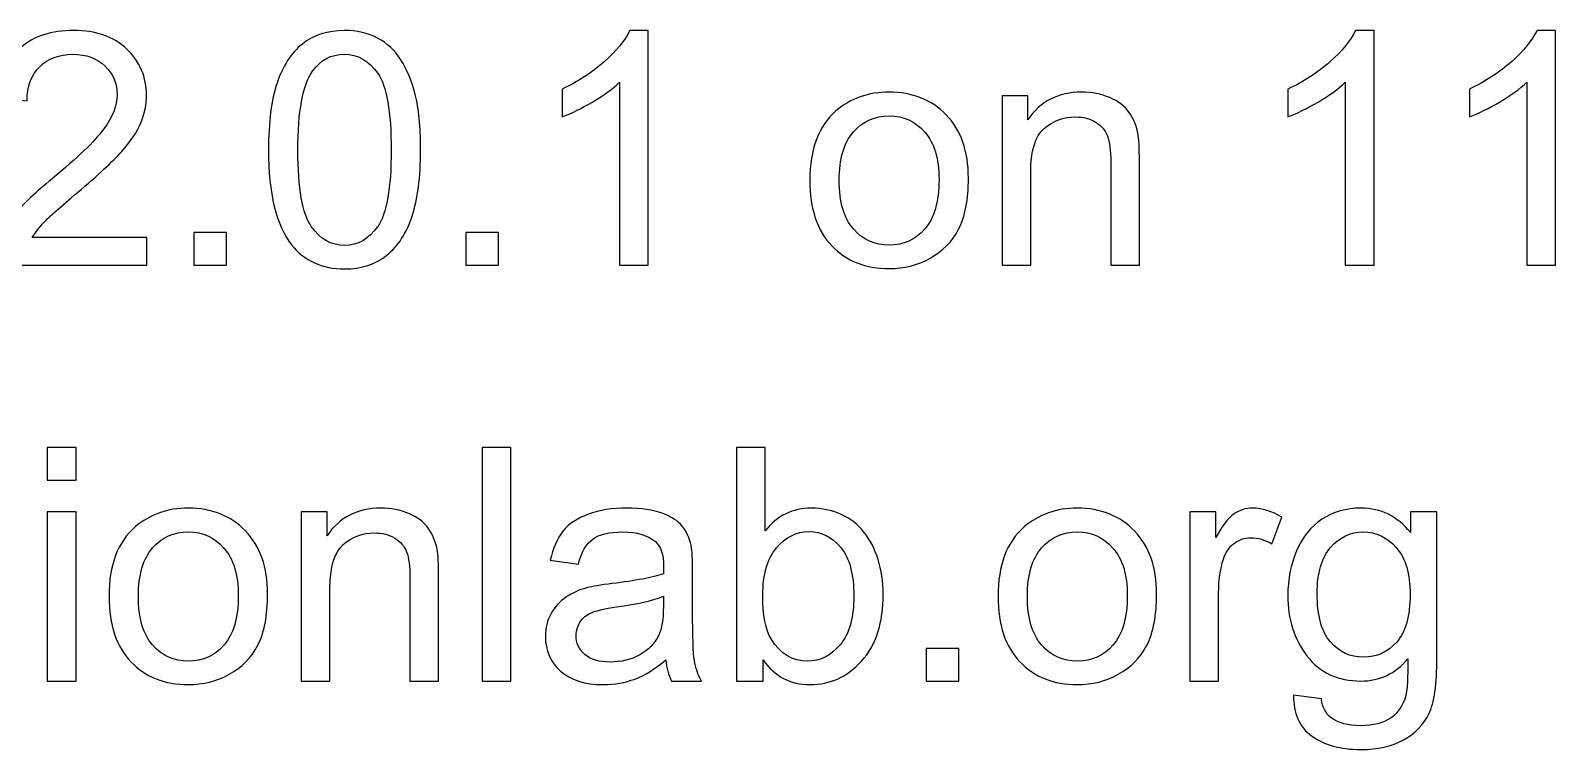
# Model space of a CAD drawing. Header units: millimetres. Extents: x -284 to 247, y -404 to 405.
# Drawn here: x -236.62 to -216.84, y -401.27 to -391.94 of the extents above; entities that cross this region are included whole.
import ezdxf

# ---------------------------------------------------------------- set-up
doc = ezdxf.new("R2010")
doc.units = ezdxf.units.MM
doc.header["$MEASUREMENT"] = 0
doc.layers.add('Layer 1', color=7, linetype='Continuous')

msp = doc.modelspace()

# ---------------------------------------------------------------- linework, layer by layer
at = {"layer": 'Layer 1'}
for points, knots in [([(-235.1142, -394.6296), (-235.1142, -394.6296), (-235.1142, -394.9852), (-235.1142, -394.9852), (-235.1142, -394.9852), (-235.1142, -394.9852), (-237.1207, -394.9852), (-237.1207, -394.9852), (-237.1207, -394.9852), (-237.1236, -394.8956), (-237.1087, -394.8095), (-237.077, -394.7263), (-237.077, -394.7263), (-237.0255, -394.5901), (-236.9429, -394.4553), (-236.8293, -394.3234), (-236.8293, -394.3234), (-236.7157, -394.1915), (-236.5535, -394.0391), (-236.3425, -393.8662), (-236.3425, -393.8662), (-236.0144, -393.596), (-235.7915, -393.3822), (-235.6751, -393.2241), (-235.6751, -393.2241), (-235.5579, -393.0661), (-235.4994, -392.9165), (-235.4994, -392.7754), (-235.4994, -392.7754), (-235.4994, -392.628), (-235.5523, -392.5038), (-235.6581, -392.4022), (-235.6581, -392.4022), (-235.764, -392.3013), (-235.9022, -392.2505), (-236.0723, -392.2505), (-236.0723, -392.2505), (-236.2522, -392.2505), (-236.3961, -392.3041), (-236.5041, -392.4114), (-236.5041, -392.4114), (-236.612, -392.5179), (-236.6664, -392.6661), (-236.6678, -392.8559), (-236.6678, -392.8559), (-236.6678, -392.8559), (-237.0488, -392.8178), (-237.0488, -392.8178), (-237.0488, -392.8178), (-237.0227, -392.5327), (-236.9239, -392.3154), (-236.7531, -392.1658), (-236.7531, -392.1658), (-236.5817, -392.0162), (-236.3524, -391.9415), (-236.0638, -391.9415), (-236.0638, -391.9415), (-235.7731, -391.9415), (-235.5424, -392.0219), (-235.3731, -392.1835), (-235.3731, -392.1835), (-235.203, -392.345), (-235.1184, -392.5454), (-235.1184, -392.7839), (-235.1184, -392.7839), (-235.1184, -392.9052), (-235.1431, -393.0245), (-235.1932, -393.1416), (-235.1932, -393.1416), (-235.2426, -393.2594), (-235.3251, -393.3829), (-235.4401, -393.5127), (-235.4401, -393.5127), (-235.5558, -393.6418), (-235.747, -393.8203), (-236.0137, -394.0461), (-236.0137, -394.0461), (-236.2374, -394.2338), (-236.3813, -394.3608), (-236.4448, -394.4278), (-236.4448, -394.4278), (-236.5083, -394.4948), (-236.5605, -394.5619), (-236.6022, -394.6296), (-236.6022, -394.6296), (-236.6022, -394.6296), (-235.1142, -394.6296), (-235.1142, -394.6296)], [0, 0, 0, 0, 0.0434783, 0.0434783, 0.0434783, 0.0434783, 0.0869565, 0.0869565, 0.0869565, 0.0869565, 0.1304348, 0.1304348, 0.1304348, 0.1304348, 0.173913, 0.173913, 0.173913, 0.173913, 0.2173913, 0.2173913, 0.2173913, 0.2173913, 0.2608696, 0.2608696, 0.2608696, 0.2608696, 0.3043478, 0.3043478, 0.3043478, 0.3043478, 0.3478261, 0.3478261, 0.3478261, 0.3478261, 0.3913043, 0.3913043, 0.3913043, 0.3913043, 0.4347826, 0.4347826, 0.4347826, 0.4347826, 0.4782609, 0.4782609, 0.4782609, 0.4782609, 0.5217391, 0.5217391, 0.5217391, 0.5217391, 0.5652174, 0.5652174, 0.5652174, 0.5652174, 0.6086957, 0.6086957, 0.6086957, 0.6086957, 0.6521739, 0.6521739, 0.6521739, 0.6521739, 0.6956522, 0.6956522, 0.6956522, 0.6956522, 0.7391304, 0.7391304, 0.7391304, 0.7391304, 0.7826087, 0.7826087, 0.7826087, 0.7826087, 0.826087, 0.826087, 0.826087, 0.826087, 0.8695652, 0.8695652, 0.8695652, 0.8695652, 0.9130435, 0.9130435, 0.9130435, 0.9130435, 1, 1, 1, 1]), ([(-233.5351, -393.4894), (-233.5351, -393.1317), (-233.4984, -392.8424), (-233.425, -392.6237), (-233.425, -392.6237), (-233.351, -392.4043), (-233.2416, -392.2357), (-233.0962, -392.1178), (-233.0962, -392.1178), (-232.9516, -392), (-232.7689, -391.9415), (-232.5487, -391.9415), (-232.5487, -391.9415), (-232.3865, -391.9415), (-232.2439, -391.9739), (-232.1205, -392.0395), (-232.1205, -392.0395), (-231.9977, -392.1051), (-231.8961, -392.1997), (-231.8171, -392.3232), (-231.8171, -392.3232), (-231.7381, -392.4459), (-231.676, -392.5962), (-231.6308, -392.7733), (-231.6308, -392.7733), (-231.585, -392.9504), (-231.5624, -393.1896), (-231.5624, -393.4894), (-231.5624, -393.4894), (-231.5624, -393.845), (-231.5991, -394.1329), (-231.6717, -394.3516), (-231.6717, -394.3516), (-231.7444, -394.571), (-231.8538, -394.7397), (-231.9991, -394.8582), (-231.9991, -394.8582), (-232.1438, -394.9767), (-232.3272, -395.036), (-232.5487, -395.036), (-232.5487, -395.036), (-232.8401, -395.036), (-233.0694, -394.9323), (-233.2359, -394.7241), (-233.2359, -394.7241), (-233.4356, -394.4701), (-233.5351, -394.0588), (-233.5351, -393.4894)], [0, 0, 0, 0, 0.0769231, 0.0769231, 0.0769231, 0.0769231, 0.1538462, 0.1538462, 0.1538462, 0.1538462, 0.2307692, 0.2307692, 0.2307692, 0.2307692, 0.3076923, 0.3076923, 0.3076923, 0.3076923, 0.3846154, 0.3846154, 0.3846154, 0.3846154, 0.4615385, 0.4615385, 0.4615385, 0.4615385, 0.5384615, 0.5384615, 0.5384615, 0.5384615, 0.6153846, 0.6153846, 0.6153846, 0.6153846, 0.6923077, 0.6923077, 0.6923077, 0.6923077, 0.7692308, 0.7692308, 0.7692308, 0.7692308, 0.8461538, 0.8461538, 0.8461538, 0.8461538, 1, 1, 1, 1]), ([(-228.6075, -394.9852), (-228.6075, -394.9852), (-228.98, -394.9852), (-228.98, -394.9852), (-228.98, -394.9852), (-228.98, -394.9852), (-228.98, -392.6131), (-228.98, -392.6131), (-228.98, -392.6131), (-229.0696, -392.6992), (-229.1875, -392.7846), (-229.3328, -392.87), (-229.3328, -392.87), (-229.4782, -392.9553), (-229.6094, -393.0195), (-229.7251, -393.0619), (-229.7251, -393.0619), (-229.7251, -393.0619), (-229.7251, -392.702), (-229.7251, -392.702), (-229.7251, -392.702), (-229.517, -392.6047), (-229.3349, -392.4861), (-229.179, -392.3464), (-229.179, -392.3464), (-229.0231, -392.2074), (-228.9123, -392.0727), (-228.8474, -391.9415), (-228.8474, -391.9415), (-228.8474, -391.9415), (-228.6075, -391.9415), (-228.6075, -391.9415), (-228.6075, -391.9415), (-228.6075, -391.9415), (-228.6075, -394.9852), (-228.6075, -394.9852)], [0, 0, 0, 0, 0.1, 0.1, 0.1, 0.1, 0.2, 0.2, 0.2, 0.2, 0.3, 0.3, 0.3, 0.3, 0.4, 0.4, 0.4, 0.4, 0.5, 0.5, 0.5, 0.5, 0.6, 0.6, 0.6, 0.6, 0.7, 0.7, 0.7, 0.7, 0.8, 0.8, 0.8, 0.8, 1, 1, 1, 1]), ([(-219.1919, -394.9852), (-219.1919, -394.9852), (-219.5644, -394.9852), (-219.5644, -394.9852), (-219.5644, -394.9852), (-219.5644, -394.9852), (-219.5644, -392.6131), (-219.5644, -392.6131), (-219.5644, -392.6131), (-219.654, -392.6992), (-219.7719, -392.7846), (-219.9172, -392.87), (-219.9172, -392.87), (-220.0626, -392.9553), (-220.1938, -393.0195), (-220.3095, -393.0619), (-220.3095, -393.0619), (-220.3095, -393.0619), (-220.3095, -392.702), (-220.3095, -392.702), (-220.3095, -392.702), (-220.1014, -392.6047), (-219.9193, -392.4861), (-219.7634, -392.3464), (-219.7634, -392.3464), (-219.6075, -392.2074), (-219.4967, -392.0727), (-219.4318, -391.9415), (-219.4318, -391.9415), (-219.4318, -391.9415), (-219.1919, -391.9415), (-219.1919, -391.9415), (-219.1919, -391.9415), (-219.1919, -391.9415), (-219.1919, -394.9852), (-219.1919, -394.9852)], [0, 0, 0, 0, 0.1, 0.1, 0.1, 0.1, 0.2, 0.2, 0.2, 0.2, 0.3, 0.3, 0.3, 0.3, 0.4, 0.4, 0.4, 0.4, 0.5, 0.5, 0.5, 0.5, 0.6, 0.6, 0.6, 0.6, 0.7, 0.7, 0.7, 0.7, 0.8, 0.8, 0.8, 0.8, 1, 1, 1, 1]), ([(-216.8375, -394.9852), (-216.8375, -394.9852), (-217.21, -394.9852), (-217.21, -394.9852), (-217.21, -394.9852), (-217.21, -394.9852), (-217.21, -392.6131), (-217.21, -392.6131), (-217.21, -392.6131), (-217.2996, -392.6992), (-217.4175, -392.7846), (-217.5628, -392.87), (-217.5628, -392.87), (-217.7082, -392.9553), (-217.8394, -393.0195), (-217.9551, -393.0619), (-217.9551, -393.0619), (-217.9551, -393.0619), (-217.9551, -392.702), (-217.9551, -392.702), (-217.9551, -392.702), (-217.747, -392.6047), (-217.5649, -392.4861), (-217.409, -392.3464), (-217.409, -392.3464), (-217.2531, -392.2074), (-217.1423, -392.0727), (-217.0774, -391.9415), (-217.0774, -391.9415), (-217.0774, -391.9415), (-216.8375, -391.9415), (-216.8375, -391.9415), (-216.8375, -391.9415), (-216.8375, -391.9415), (-216.8375, -394.9852), (-216.8375, -394.9852)], [0, 0, 0, 0, 0.1, 0.1, 0.1, 0.1, 0.2, 0.2, 0.2, 0.2, 0.3, 0.3, 0.3, 0.3, 0.4, 0.4, 0.4, 0.4, 0.5, 0.5, 0.5, 0.5, 0.6, 0.6, 0.6, 0.6, 0.7, 0.7, 0.7, 0.7, 0.8, 0.8, 0.8, 0.8, 1, 1, 1, 1]), ([(-233.1541, -393.4908), (-233.1541, -393.9897), (-233.0962, -394.3213), (-232.9798, -394.485), (-232.9798, -394.485), (-232.8634, -394.6494), (-232.7195, -394.7312), (-232.5487, -394.7312), (-232.5487, -394.7312), (-232.378, -394.7312), (-232.2341, -394.6487), (-232.1177, -394.4843), (-232.1177, -394.4843), (-232.0012, -394.3192), (-231.9434, -393.9883), (-231.9434, -393.4908), (-231.9434, -393.4908), (-231.9434, -392.992), (-232.0012, -392.6604), (-232.1177, -392.4967), (-232.1177, -392.4967), (-232.2334, -392.3323), (-232.3787, -392.2505), (-232.553, -392.2505), (-232.553, -392.2505), (-232.7237, -392.2505), (-232.8606, -392.3232), (-232.9629, -392.4678), (-232.9629, -392.4678), (-233.0906, -392.6519), (-233.1541, -392.9934), (-233.1541, -393.4908)], [0, 0, 0, 0, 0.1111111, 0.1111111, 0.1111111, 0.1111111, 0.2222222, 0.2222222, 0.2222222, 0.2222222, 0.3333333, 0.3333333, 0.3333333, 0.3333333, 0.4444444, 0.4444444, 0.4444444, 0.4444444, 0.5555556, 0.5555556, 0.5555556, 0.5555556, 0.6666667, 0.6666667, 0.6666667, 0.6666667, 0.7777778, 0.7777778, 0.7777778, 0.7777778, 1, 1, 1, 1]), ([(-226.512, -393.8867), (-226.512, -393.481), (-226.3991, -393.1804), (-226.1726, -392.985), (-226.1726, -392.985), (-225.9842, -392.8227), (-225.7535, -392.7416), (-225.4819, -392.7416), (-225.4819, -392.7416), (-225.1806, -392.7416), (-224.9337, -392.8403), (-224.7418, -393.0379), (-224.7418, -393.0379), (-224.5506, -393.2347), (-224.4546, -393.5078), (-224.4546, -393.8556), (-224.4546, -393.8556), (-224.4546, -394.1378), (-224.497, -394.3594), (-224.5816, -394.5209), (-224.5816, -394.5209), (-224.6663, -394.6825), (-224.7898, -394.8081), (-224.952, -394.8977), (-224.952, -394.8977), (-225.1136, -394.9873), (-225.2907, -395.0318), (-225.4819, -395.0318), (-225.4819, -395.0318), (-225.7895, -395.0318), (-226.0379, -394.9337), (-226.2277, -394.7368), (-226.2277, -394.7368), (-226.4175, -394.54), (-226.512, -394.2564), (-226.512, -393.8867)], [0, 0, 0, 0, 0.1, 0.1, 0.1, 0.1, 0.2, 0.2, 0.2, 0.2, 0.3, 0.3, 0.3, 0.3, 0.4, 0.4, 0.4, 0.4, 0.5, 0.5, 0.5, 0.5, 0.6, 0.6, 0.6, 0.6, 0.7, 0.7, 0.7, 0.7, 0.8, 0.8, 0.8, 0.8, 1, 1, 1, 1]), ([(-224.0179, -394.9852), (-224.0179, -394.9852), (-224.0179, -392.7881), (-224.0179, -392.7881), (-224.0179, -392.7881), (-224.0179, -392.7881), (-223.6835, -392.7881), (-223.6835, -392.7881), (-223.6835, -392.7881), (-223.6835, -392.7881), (-223.6835, -393.1), (-223.6835, -393.1), (-223.6835, -393.1), (-223.5226, -392.8608), (-223.2898, -392.7416), (-222.9857, -392.7416), (-222.9857, -392.7416), (-222.853, -392.7416), (-222.7317, -392.7655), (-222.6209, -392.8128), (-222.6209, -392.8128), (-222.5101, -392.8601), (-222.4269, -392.9229), (-222.3719, -392.9998), (-222.3719, -392.9998), (-222.3168, -393.0767), (-222.278, -393.1684), (-222.2561, -393.2742), (-222.2561, -393.2742), (-222.2427, -393.3434), (-222.2357, -393.464), (-222.2357, -393.6362), (-222.2357, -393.6362), (-222.2357, -393.6362), (-222.2357, -394.9852), (-222.2357, -394.9852), (-222.2357, -394.9852), (-222.2357, -394.9852), (-222.6082, -394.9852), (-222.6082, -394.9852), (-222.6082, -394.9852), (-222.6082, -394.9852), (-222.6082, -393.6503), (-222.6082, -393.6503), (-222.6082, -393.6503), (-222.6082, -393.4986), (-222.6223, -393.385), (-222.6513, -393.3102), (-222.6513, -393.3102), (-222.6802, -393.2354), (-222.7317, -393.1755), (-222.8051, -393.1303), (-222.8051, -393.1303), (-222.8784, -393.0859), (-222.9652, -393.0633), (-223.064, -393.0633), (-223.064, -393.0633), (-223.222, -393.0633), (-223.3582, -393.1134), (-223.4732, -393.2143), (-223.4732, -393.2143), (-223.5882, -393.3145), (-223.6454, -393.5057), (-223.6454, -393.7865), (-223.6454, -393.7865), (-223.6454, -393.7865), (-223.6454, -394.9852), (-223.6454, -394.9852), (-223.6454, -394.9852), (-223.6454, -394.9852), (-224.0179, -394.9852), (-224.0179, -394.9852)], [0, 0, 0, 0, 0.0526316, 0.0526316, 0.0526316, 0.0526316, 0.1052632, 0.1052632, 0.1052632, 0.1052632, 0.1578947, 0.1578947, 0.1578947, 0.1578947, 0.2105263, 0.2105263, 0.2105263, 0.2105263, 0.2631579, 0.2631579, 0.2631579, 0.2631579, 0.3157895, 0.3157895, 0.3157895, 0.3157895, 0.3684211, 0.3684211, 0.3684211, 0.3684211, 0.4210526, 0.4210526, 0.4210526, 0.4210526, 0.4736842, 0.4736842, 0.4736842, 0.4736842, 0.5263158, 0.5263158, 0.5263158, 0.5263158, 0.5789474, 0.5789474, 0.5789474, 0.5789474, 0.6315789, 0.6315789, 0.6315789, 0.6315789, 0.6842105, 0.6842105, 0.6842105, 0.6842105, 0.7368421, 0.7368421, 0.7368421, 0.7368421, 0.7894737, 0.7894737, 0.7894737, 0.7894737, 0.8421053, 0.8421053, 0.8421053, 0.8421053, 0.8947368, 0.8947368, 0.8947368, 0.8947368, 1, 1, 1, 1]), ([(-226.131, -393.8874), (-226.131, -394.1682), (-226.0696, -394.3784), (-225.9469, -394.5174), (-225.9469, -394.5174), (-225.8234, -394.6571), (-225.6689, -394.727), (-225.4819, -394.727), (-225.4819, -394.727), (-225.297, -394.727), (-225.1432, -394.6571), (-225.0198, -394.5167), (-225.0198, -394.5167), (-224.897, -394.3763), (-224.8356, -394.1625), (-224.8356, -393.8754), (-224.8356, -393.8754), (-224.8356, -393.6044), (-224.8977, -393.3991), (-225.0212, -393.2601), (-225.0212, -393.2601), (-225.1446, -393.1204), (-225.2985, -393.0506), (-225.4819, -393.0506), (-225.4819, -393.0506), (-225.6689, -393.0506), (-225.8234, -393.1197), (-225.9469, -393.2587), (-225.9469, -393.2587), (-226.0696, -393.3977), (-226.131, -393.6073), (-226.131, -393.8874)], [0, 0, 0, 0, 0.1111111, 0.1111111, 0.1111111, 0.1111111, 0.2222222, 0.2222222, 0.2222222, 0.2222222, 0.3333333, 0.3333333, 0.3333333, 0.3333333, 0.4444444, 0.4444444, 0.4444444, 0.4444444, 0.5555556, 0.5555556, 0.5555556, 0.5555556, 0.6666667, 0.6666667, 0.6666667, 0.6666667, 0.7777778, 0.7777778, 0.7777778, 0.7777778, 1, 1, 1, 1]), ([(-234.5039, -394.9852), (-234.5039, -394.9852), (-234.5039, -394.5619), (-234.5039, -394.5619), (-234.5039, -394.5619), (-234.5039, -394.5619), (-234.0805, -394.5619), (-234.0805, -394.5619), (-234.0805, -394.5619), (-234.0805, -394.5619), (-234.0805, -394.9852), (-234.0805, -394.9852), (-234.0805, -394.9852), (-234.0805, -394.9852), (-234.5039, -394.9852), (-234.5039, -394.9852)], [0, 0, 0, 0, 0.2, 0.2, 0.2, 0.2, 0.4, 0.4, 0.4, 0.4, 0.6, 0.6, 0.6, 0.6, 1, 1, 1, 1]), ([(-230.9733, -394.9852), (-230.9733, -394.9852), (-230.9733, -394.5619), (-230.9733, -394.5619), (-230.9733, -394.5619), (-230.9733, -394.5619), (-230.5499, -394.5619), (-230.5499, -394.5619), (-230.5499, -394.5619), (-230.5499, -394.5619), (-230.5499, -394.9852), (-230.5499, -394.9852), (-230.5499, -394.9852), (-230.5499, -394.9852), (-230.9733, -394.9852), (-230.9733, -394.9852)], [0, 0, 0, 0, 0.2, 0.2, 0.2, 0.2, 0.4, 0.4, 0.4, 0.4, 0.6, 0.6, 0.6, 0.6, 1, 1, 1, 1]), ([(-236.4052, -397.7768), (-236.4052, -397.7768), (-236.4052, -397.3535), (-236.4052, -397.3535), (-236.4052, -397.3535), (-236.4052, -397.3535), (-236.0327, -397.3535), (-236.0327, -397.3535), (-236.0327, -397.3535), (-236.0327, -397.3535), (-236.0327, -397.7768), (-236.0327, -397.7768), (-236.0327, -397.7768), (-236.0327, -397.7768), (-236.4052, -397.7768), (-236.4052, -397.7768)], [0, 0, 0, 0, 0.2, 0.2, 0.2, 0.2, 0.4, 0.4, 0.4, 0.4, 0.6, 0.6, 0.6, 0.6, 1, 1, 1, 1]), ([(-230.7644, -400.3845), (-230.7644, -400.3845), (-230.7644, -397.3535), (-230.7644, -397.3535), (-230.7644, -397.3535), (-230.7644, -397.3535), (-230.3918, -397.3535), (-230.3918, -397.3535), (-230.3918, -397.3535), (-230.3918, -397.3535), (-230.3918, -400.3845), (-230.3918, -400.3845), (-230.3918, -400.3845), (-230.3918, -400.3845), (-230.7644, -400.3845), (-230.7644, -400.3845)], [0, 0, 0, 0, 0.2, 0.2, 0.2, 0.2, 0.4, 0.4, 0.4, 0.4, 0.6, 0.6, 0.6, 0.6, 1, 1, 1, 1]), ([(-227.1181, -400.3845), (-227.1181, -400.3845), (-227.4652, -400.3845), (-227.4652, -400.3845), (-227.4652, -400.3845), (-227.4652, -400.3845), (-227.4652, -397.3535), (-227.4652, -397.3535), (-227.4652, -397.3535), (-227.4652, -397.3535), (-227.0927, -397.3535), (-227.0927, -397.3535), (-227.0927, -397.3535), (-227.0927, -397.3535), (-227.0927, -398.4351), (-227.0927, -398.4351), (-227.0927, -398.4351), (-226.9354, -398.2389), (-226.735, -398.1409), (-226.4909, -398.1409), (-226.4909, -398.1409), (-226.3561, -398.1409), (-226.2277, -398.1677), (-226.1071, -398.222), (-226.1071, -398.222), (-225.9864, -398.2763), (-225.8876, -398.3532), (-225.8093, -398.4513), (-225.8093, -398.4513), (-225.7317, -398.5501), (-225.6703, -398.6686), (-225.6266, -398.8076), (-225.6266, -398.8076), (-225.5821, -398.9459), (-225.5603, -399.0948), (-225.5603, -399.2528), (-225.5603, -399.2528), (-225.5603, -399.6282), (-225.6534, -399.9188), (-225.8389, -400.1234), (-225.8389, -400.1234), (-226.0252, -400.3288), (-226.2482, -400.4311), (-226.5085, -400.4311), (-226.5085, -400.4311), (-226.7674, -400.4311), (-226.9706, -400.3231), (-227.1181, -400.1079), (-227.1181, -400.1079), (-227.1181, -400.1079), (-227.1181, -400.3845), (-227.1181, -400.3845)], [0, 0, 0, 0, 0.0714286, 0.0714286, 0.0714286, 0.0714286, 0.1428571, 0.1428571, 0.1428571, 0.1428571, 0.2142857, 0.2142857, 0.2142857, 0.2142857, 0.2857143, 0.2857143, 0.2857143, 0.2857143, 0.3571429, 0.3571429, 0.3571429, 0.3571429, 0.4285714, 0.4285714, 0.4285714, 0.4285714, 0.5, 0.5, 0.5, 0.5, 0.5714286, 0.5714286, 0.5714286, 0.5714286, 0.6428571, 0.6428571, 0.6428571, 0.6428571, 0.7142857, 0.7142857, 0.7142857, 0.7142857, 0.7857143, 0.7857143, 0.7857143, 0.7857143, 0.8571429, 0.8571429, 0.8571429, 0.8571429, 1, 1, 1, 1]), ([(-236.4052, -400.3845), (-236.4052, -400.3845), (-236.4052, -398.1874), (-236.4052, -398.1874), (-236.4052, -398.1874), (-236.4052, -398.1874), (-236.0327, -398.1874), (-236.0327, -398.1874), (-236.0327, -398.1874), (-236.0327, -398.1874), (-236.0327, -400.3845), (-236.0327, -400.3845), (-236.0327, -400.3845), (-236.0327, -400.3845), (-236.4052, -400.3845), (-236.4052, -400.3845)], [0, 0, 0, 0, 0.2, 0.2, 0.2, 0.2, 0.4, 0.4, 0.4, 0.4, 0.6, 0.6, 0.6, 0.6, 1, 1, 1, 1]), ([(-235.6044, -399.286), (-235.6044, -398.8803), (-235.4915, -398.5797), (-235.265, -398.3843), (-235.265, -398.3843), (-235.0766, -398.222), (-234.8459, -398.1409), (-234.5743, -398.1409), (-234.5743, -398.1409), (-234.273, -398.1409), (-234.0261, -398.2396), (-233.8342, -398.4372), (-233.8342, -398.4372), (-233.643, -398.634), (-233.547, -398.9071), (-233.547, -399.2549), (-233.547, -399.2549), (-233.547, -399.5371), (-233.5894, -399.7587), (-233.674, -399.9202), (-233.674, -399.9202), (-233.7587, -400.0818), (-233.8822, -400.2074), (-234.0444, -400.297), (-234.0444, -400.297), (-234.206, -400.3866), (-234.3831, -400.4311), (-234.5743, -400.4311), (-234.5743, -400.4311), (-234.8819, -400.4311), (-235.1303, -400.333), (-235.3201, -400.1361), (-235.3201, -400.1361), (-235.5099, -399.9393), (-235.6044, -399.6557), (-235.6044, -399.286)], [0, 0, 0, 0, 0.1, 0.1, 0.1, 0.1, 0.2, 0.2, 0.2, 0.2, 0.3, 0.3, 0.3, 0.3, 0.4, 0.4, 0.4, 0.4, 0.5, 0.5, 0.5, 0.5, 0.6, 0.6, 0.6, 0.6, 0.7, 0.7, 0.7, 0.7, 0.8, 0.8, 0.8, 0.8, 1, 1, 1, 1]), ([(-233.1103, -400.3845), (-233.1103, -400.3845), (-233.1103, -398.1874), (-233.1103, -398.1874), (-233.1103, -398.1874), (-233.1103, -398.1874), (-232.7759, -398.1874), (-232.7759, -398.1874), (-232.7759, -398.1874), (-232.7759, -398.1874), (-232.7759, -398.4993), (-232.7759, -398.4993), (-232.7759, -398.4993), (-232.615, -398.2601), (-232.3822, -398.1409), (-232.0781, -398.1409), (-232.0781, -398.1409), (-231.9454, -398.1409), (-231.8241, -398.1648), (-231.7133, -398.2121), (-231.7133, -398.2121), (-231.6025, -398.2594), (-231.5193, -398.3222), (-231.4643, -398.3991), (-231.4643, -398.3991), (-231.4092, -398.476), (-231.3704, -398.5677), (-231.3485, -398.6735), (-231.3485, -398.6735), (-231.3351, -398.7427), (-231.3281, -398.8633), (-231.3281, -399.0355), (-231.3281, -399.0355), (-231.3281, -399.0355), (-231.3281, -400.3845), (-231.3281, -400.3845), (-231.3281, -400.3845), (-231.3281, -400.3845), (-231.7006, -400.3845), (-231.7006, -400.3845), (-231.7006, -400.3845), (-231.7006, -400.3845), (-231.7006, -399.0496), (-231.7006, -399.0496), (-231.7006, -399.0496), (-231.7006, -398.8979), (-231.7147, -398.7843), (-231.7437, -398.7095), (-231.7437, -398.7095), (-231.7726, -398.6347), (-231.8241, -398.5748), (-231.8975, -398.5296), (-231.8975, -398.5296), (-231.9708, -398.4852), (-232.0576, -398.4626), (-232.1564, -398.4626), (-232.1564, -398.4626), (-232.3144, -398.4626), (-232.4506, -398.5127), (-232.5656, -398.6136), (-232.5656, -398.6136), (-232.6806, -398.7138), (-232.7378, -398.905), (-232.7378, -399.1858), (-232.7378, -399.1858), (-232.7378, -399.1858), (-232.7378, -400.3845), (-232.7378, -400.3845), (-232.7378, -400.3845), (-232.7378, -400.3845), (-233.1103, -400.3845), (-233.1103, -400.3845)], [0, 0, 0, 0, 0.0526316, 0.0526316, 0.0526316, 0.0526316, 0.1052632, 0.1052632, 0.1052632, 0.1052632, 0.1578947, 0.1578947, 0.1578947, 0.1578947, 0.2105263, 0.2105263, 0.2105263, 0.2105263, 0.2631579, 0.2631579, 0.2631579, 0.2631579, 0.3157895, 0.3157895, 0.3157895, 0.3157895, 0.3684211, 0.3684211, 0.3684211, 0.3684211, 0.4210526, 0.4210526, 0.4210526, 0.4210526, 0.4736842, 0.4736842, 0.4736842, 0.4736842, 0.5263158, 0.5263158, 0.5263158, 0.5263158, 0.5789474, 0.5789474, 0.5789474, 0.5789474, 0.6315789, 0.6315789, 0.6315789, 0.6315789, 0.6842105, 0.6842105, 0.6842105, 0.6842105, 0.7368421, 0.7368421, 0.7368421, 0.7368421, 0.7894737, 0.7894737, 0.7894737, 0.7894737, 0.8421053, 0.8421053, 0.8421053, 0.8421053, 0.8947368, 0.8947368, 0.8947368, 0.8947368, 1, 1, 1, 1]), ([(-228.3803, -400.1093), (-228.5186, -400.2272), (-228.652, -400.3097), (-228.7797, -400.3584), (-228.7797, -400.3584), (-228.9074, -400.4071), (-229.0442, -400.4311), (-229.191, -400.4311), (-229.191, -400.4311), (-229.4323, -400.4311), (-229.6178, -400.3725), (-229.7477, -400.2547), (-229.7477, -400.2547), (-229.8775, -400.1376), (-229.9424, -399.9873), (-229.9424, -399.8045), (-229.9424, -399.8045), (-229.9424, -399.6973), (-229.9177, -399.5992), (-229.869, -399.5103), (-229.869, -399.5103), (-229.8196, -399.4214), (-229.7554, -399.3509), (-229.6764, -399.2972), (-229.6764, -399.2972), (-229.5967, -399.2436), (-229.5078, -399.2027), (-229.4083, -399.1752), (-229.4083, -399.1752), (-229.3349, -399.1561), (-229.2242, -399.1378), (-229.0767, -399.1194), (-229.0767, -399.1194), (-228.7761, -399.0842), (-228.5539, -399.0411), (-228.4121, -398.9917), (-228.4121, -398.9917), (-228.4107, -398.9409), (-228.4099, -398.9085), (-228.4099, -398.8951), (-228.4099, -398.8951), (-228.4099, -398.7441), (-228.4452, -398.6376), (-228.5158, -398.5755), (-228.5158, -398.5755), (-228.611, -398.4915), (-228.7528, -398.4499), (-228.9405, -398.4499), (-228.9405, -398.4499), (-229.1162, -398.4499), (-229.246, -398.4809), (-229.3293, -398.5423), (-229.3293, -398.5423), (-229.4132, -398.6037), (-229.4746, -398.7123), (-229.5148, -398.869), (-229.5148, -398.869), (-229.5148, -398.869), (-229.8789, -398.8182), (-229.8789, -398.8182), (-229.8789, -398.8182), (-229.8457, -398.6623), (-229.7914, -398.536), (-229.7152, -398.44), (-229.7152, -398.44), (-229.639, -398.344), (-229.5289, -398.2707), (-229.385, -398.2185), (-229.385, -398.2185), (-229.2418, -398.167), (-229.0746, -398.1409), (-228.8855, -398.1409), (-228.8855, -398.1409), (-228.6978, -398.1409), (-228.5447, -398.1627), (-228.4269, -398.2072), (-228.4269, -398.2072), (-228.3098, -398.2516), (-228.223, -398.3067), (-228.1679, -398.3737), (-228.1679, -398.3737), (-228.1129, -398.4407), (-228.0741, -398.5254), (-228.0515, -398.6277), (-228.0515, -398.6277), (-228.0395, -398.6912), (-228.0332, -398.8055), (-228.0332, -398.9699), (-228.0332, -398.9699), (-228.0332, -398.9699), (-228.0332, -399.4638), (-228.0332, -399.4638), (-228.0332, -399.4638), (-228.0332, -399.8088), (-228.0254, -400.0268), (-228.0099, -400.1192), (-228.0099, -400.1192), (-227.9951, -400.2116), (-227.964, -400.2998), (-227.9189, -400.3845), (-227.9189, -400.3845), (-227.9189, -400.3845), (-228.3083, -400.3845), (-228.3083, -400.3845), (-228.3083, -400.3845), (-228.3457, -400.3062), (-228.3697, -400.2145), (-228.3803, -400.1093)], [0, 0, 0, 0, 0.0357143, 0.0357143, 0.0357143, 0.0357143, 0.0714286, 0.0714286, 0.0714286, 0.0714286, 0.1071429, 0.1071429, 0.1071429, 0.1071429, 0.1428571, 0.1428571, 0.1428571, 0.1428571, 0.1785714, 0.1785714, 0.1785714, 0.1785714, 0.2142857, 0.2142857, 0.2142857, 0.2142857, 0.25, 0.25, 0.25, 0.25, 0.2857143, 0.2857143, 0.2857143, 0.2857143, 0.3214286, 0.3214286, 0.3214286, 0.3214286, 0.3571429, 0.3571429, 0.3571429, 0.3571429, 0.3928571, 0.3928571, 0.3928571, 0.3928571, 0.4285714, 0.4285714, 0.4285714, 0.4285714, 0.4642857, 0.4642857, 0.4642857, 0.4642857, 0.5, 0.5, 0.5, 0.5, 0.5357143, 0.5357143, 0.5357143, 0.5357143, 0.5714286, 0.5714286, 0.5714286, 0.5714286, 0.6071429, 0.6071429, 0.6071429, 0.6071429, 0.6428571, 0.6428571, 0.6428571, 0.6428571, 0.6785714, 0.6785714, 0.6785714, 0.6785714, 0.7142857, 0.7142857, 0.7142857, 0.7142857, 0.75, 0.75, 0.75, 0.75, 0.7857143, 0.7857143, 0.7857143, 0.7857143, 0.8214286, 0.8214286, 0.8214286, 0.8214286, 0.8571429, 0.8571429, 0.8571429, 0.8571429, 0.8928571, 0.8928571, 0.8928571, 0.8928571, 0.9285714, 0.9285714, 0.9285714, 0.9285714, 1, 1, 1, 1]), ([(-224.0701, -399.286), (-224.0701, -398.8803), (-223.9572, -398.5797), (-223.7307, -398.3843), (-223.7307, -398.3843), (-223.5423, -398.222), (-223.3116, -398.1409), (-223.04, -398.1409), (-223.04, -398.1409), (-222.7387, -398.1409), (-222.4918, -398.2396), (-222.2999, -398.4372), (-222.2999, -398.4372), (-222.1087, -398.634), (-222.0127, -398.9071), (-222.0127, -399.2549), (-222.0127, -399.2549), (-222.0127, -399.5371), (-222.0551, -399.7587), (-222.1397, -399.9202), (-222.1397, -399.9202), (-222.2244, -400.0818), (-222.3479, -400.2074), (-222.5101, -400.297), (-222.5101, -400.297), (-222.6717, -400.3866), (-222.8488, -400.4311), (-223.04, -400.4311), (-223.04, -400.4311), (-223.3476, -400.4311), (-223.596, -400.333), (-223.7858, -400.1361), (-223.7858, -400.1361), (-223.9756, -399.9393), (-224.0701, -399.6557), (-224.0701, -399.286)], [0, 0, 0, 0, 0.1, 0.1, 0.1, 0.1, 0.2, 0.2, 0.2, 0.2, 0.3, 0.3, 0.3, 0.3, 0.4, 0.4, 0.4, 0.4, 0.5, 0.5, 0.5, 0.5, 0.6, 0.6, 0.6, 0.6, 0.7, 0.7, 0.7, 0.7, 0.8, 0.8, 0.8, 0.8, 1, 1, 1, 1]), ([(-221.5802, -400.3845), (-221.5802, -400.3845), (-221.5802, -398.1874), (-221.5802, -398.1874), (-221.5802, -398.1874), (-221.5802, -398.1874), (-221.2458, -398.1874), (-221.2458, -398.1874), (-221.2458, -398.1874), (-221.2458, -398.1874), (-221.2458, -398.524), (-221.2458, -398.524), (-221.2458, -398.524), (-221.1604, -398.368), (-221.0814, -398.265), (-221.0087, -398.2156), (-221.0087, -398.2156), (-220.9361, -398.1655), (-220.8563, -398.1409), (-220.7696, -398.1409), (-220.7696, -398.1409), (-220.644, -398.1409), (-220.5163, -398.1804), (-220.3864, -398.2587), (-220.3864, -398.2587), (-220.3864, -398.2587), (-220.5191, -398.6023), (-220.5191, -398.6023), (-220.5191, -398.6023), (-220.6094, -398.5515), (-220.6997, -398.5261), (-220.79, -398.5261), (-220.79, -398.5261), (-220.8712, -398.5261), (-220.9438, -398.5508), (-221.008, -398.5995), (-221.008, -398.5995), (-221.0722, -398.6481), (-221.1181, -398.7159), (-221.1456, -398.8027), (-221.1456, -398.8027), (-221.1872, -398.9346), (-221.2077, -399.0792), (-221.2077, -399.2366), (-221.2077, -399.2366), (-221.2077, -399.2366), (-221.2077, -400.3845), (-221.2077, -400.3845), (-221.2077, -400.3845), (-221.2077, -400.3845), (-221.5802, -400.3845), (-221.5802, -400.3845)], [0, 0, 0, 0, 0.0714286, 0.0714286, 0.0714286, 0.0714286, 0.1428571, 0.1428571, 0.1428571, 0.1428571, 0.2142857, 0.2142857, 0.2142857, 0.2142857, 0.2857143, 0.2857143, 0.2857143, 0.2857143, 0.3571429, 0.3571429, 0.3571429, 0.3571429, 0.4285714, 0.4285714, 0.4285714, 0.4285714, 0.5, 0.5, 0.5, 0.5, 0.5714286, 0.5714286, 0.5714286, 0.5714286, 0.6428571, 0.6428571, 0.6428571, 0.6428571, 0.7142857, 0.7142857, 0.7142857, 0.7142857, 0.7857143, 0.7857143, 0.7857143, 0.7857143, 0.8571429, 0.8571429, 0.8571429, 0.8571429, 1, 1, 1, 1]), ([(-220.2347, -400.5665), (-220.2347, -400.5665), (-219.8749, -400.6173), (-219.8749, -400.6173), (-219.8749, -400.6173), (-219.8601, -400.7288), (-219.8178, -400.8099), (-219.7486, -400.8615), (-219.7486, -400.8615), (-219.6562, -400.9299), (-219.5299, -400.9645), (-219.3697, -400.9645), (-219.3697, -400.9645), (-219.1976, -400.9645), (-219.0642, -400.9299), (-218.9704, -400.8615), (-218.9704, -400.8615), (-218.8766, -400.793), (-218.8131, -400.6964), (-218.7799, -400.5729), (-218.7799, -400.5729), (-218.7608, -400.4974), (-218.7517, -400.3386), (-218.7531, -400.0966), (-218.7531, -400.0966), (-218.9161, -400.2885), (-219.1186, -400.3845), (-219.3613, -400.3845), (-219.3613, -400.3845), (-219.6632, -400.3845), (-219.8975, -400.2758), (-220.0626, -400.0578), (-220.0626, -400.0578), (-220.2284, -399.8405), (-220.3109, -399.5795), (-220.3109, -399.2754), (-220.3109, -399.2754), (-220.3109, -399.0658), (-220.2728, -398.8725), (-220.1973, -398.6954), (-220.1973, -398.6954), (-220.1219, -398.5183), (-220.0118, -398.3821), (-219.8679, -398.2855), (-219.8679, -398.2855), (-219.7239, -398.1888), (-219.5546, -398.1409), (-219.3599, -398.1409), (-219.3599, -398.1409), (-219.1009, -398.1409), (-218.8871, -398.2467), (-218.7192, -398.4583), (-218.7192, -398.4583), (-218.7192, -398.4583), (-218.7192, -398.1874), (-218.7192, -398.1874), (-218.7192, -398.1874), (-218.7192, -398.1874), (-218.3763, -398.1874), (-218.3763, -398.1874), (-218.3763, -398.1874), (-218.3763, -398.1874), (-218.3763, -400.0846), (-218.3763, -400.0846), (-218.3763, -400.0846), (-218.3763, -400.4268), (-218.4109, -400.6688), (-218.4807, -400.8114), (-218.4807, -400.8114), (-218.5499, -400.9539), (-218.6607, -401.0668), (-218.8109, -401.1493), (-218.8109, -401.1493), (-218.9619, -401.2319), (-219.1475, -401.2735), (-219.3676, -401.2735), (-219.3676, -401.2735), (-219.6294, -401.2735), (-219.8403, -401.2149), (-220.0012, -401.0971), (-220.0012, -401.0971), (-220.1628, -400.98), (-220.2404, -400.8029), (-220.2347, -400.5665)], [0, 0, 0, 0, 0.0454545, 0.0454545, 0.0454545, 0.0454545, 0.0909091, 0.0909091, 0.0909091, 0.0909091, 0.1363636, 0.1363636, 0.1363636, 0.1363636, 0.1818182, 0.1818182, 0.1818182, 0.1818182, 0.2272727, 0.2272727, 0.2272727, 0.2272727, 0.2727273, 0.2727273, 0.2727273, 0.2727273, 0.3181818, 0.3181818, 0.3181818, 0.3181818, 0.3636364, 0.3636364, 0.3636364, 0.3636364, 0.4090909, 0.4090909, 0.4090909, 0.4090909, 0.4545455, 0.4545455, 0.4545455, 0.4545455, 0.5, 0.5, 0.5, 0.5, 0.5454545, 0.5454545, 0.5454545, 0.5454545, 0.5909091, 0.5909091, 0.5909091, 0.5909091, 0.6363636, 0.6363636, 0.6363636, 0.6363636, 0.6818182, 0.6818182, 0.6818182, 0.6818182, 0.7272727, 0.7272727, 0.7272727, 0.7272727, 0.7727273, 0.7727273, 0.7727273, 0.7727273, 0.8181818, 0.8181818, 0.8181818, 0.8181818, 0.8636364, 0.8636364, 0.8636364, 0.8636364, 0.9090909, 0.9090909, 0.9090909, 0.9090909, 1, 1, 1, 1]), ([(-235.2234, -399.2867), (-235.2234, -399.5675), (-235.162, -399.7777), (-235.0393, -399.9167), (-235.0393, -399.9167), (-234.9158, -400.0564), (-234.7613, -400.1263), (-234.5743, -400.1263), (-234.5743, -400.1263), (-234.3894, -400.1263), (-234.2356, -400.0564), (-234.1122, -399.916), (-234.1122, -399.916), (-233.9894, -399.7756), (-233.928, -399.5618), (-233.928, -399.2747), (-233.928, -399.2747), (-233.928, -399.0037), (-233.9901, -398.7984), (-234.1136, -398.6594), (-234.1136, -398.6594), (-234.237, -398.5197), (-234.3909, -398.4499), (-234.5743, -398.4499), (-234.5743, -398.4499), (-234.7613, -398.4499), (-234.9158, -398.519), (-235.0393, -398.658), (-235.0393, -398.658), (-235.162, -398.797), (-235.2234, -399.0066), (-235.2234, -399.2867)], [0, 0, 0, 0, 0.1111111, 0.1111111, 0.1111111, 0.1111111, 0.2222222, 0.2222222, 0.2222222, 0.2222222, 0.3333333, 0.3333333, 0.3333333, 0.3333333, 0.4444444, 0.4444444, 0.4444444, 0.4444444, 0.5555556, 0.5555556, 0.5555556, 0.5555556, 0.6666667, 0.6666667, 0.6666667, 0.6666667, 0.7777778, 0.7777778, 0.7777778, 0.7777778, 1, 1, 1, 1]), ([(-227.1223, -399.2697), (-227.1223, -399.5322), (-227.0864, -399.722), (-227.0151, -399.8391), (-227.0151, -399.8391), (-226.898, -400.0303), (-226.7399, -400.1263), (-226.5403, -400.1263), (-226.5403, -400.1263), (-226.3773, -400.1263), (-226.2369, -400.0557), (-226.119, -399.9146), (-226.119, -399.9146), (-226.0005, -399.7735), (-225.9412, -399.5632), (-225.9412, -399.2838), (-225.9412, -399.2838), (-225.9412, -398.9974), (-225.9977, -398.7864), (-226.1113, -398.6503), (-226.1113, -398.6503), (-226.2249, -398.5141), (-226.3625, -398.4456), (-226.5233, -398.4456), (-226.5233, -398.4456), (-226.6863, -398.4456), (-226.8267, -398.5162), (-226.9445, -398.6573), (-226.9445, -398.6573), (-227.0631, -398.7984), (-227.1223, -399.0023), (-227.1223, -399.2697)], [0, 0, 0, 0, 0.1111111, 0.1111111, 0.1111111, 0.1111111, 0.2222222, 0.2222222, 0.2222222, 0.2222222, 0.3333333, 0.3333333, 0.3333333, 0.3333333, 0.4444444, 0.4444444, 0.4444444, 0.4444444, 0.5555556, 0.5555556, 0.5555556, 0.5555556, 0.6666667, 0.6666667, 0.6666667, 0.6666667, 0.7777778, 0.7777778, 0.7777778, 0.7777778, 1, 1, 1, 1]), ([(-223.6891, -399.2867), (-223.6891, -399.5675), (-223.6277, -399.7777), (-223.505, -399.9167), (-223.505, -399.9167), (-223.3815, -400.0564), (-223.227, -400.1263), (-223.04, -400.1263), (-223.04, -400.1263), (-222.8551, -400.1263), (-222.7013, -400.0564), (-222.5779, -399.916), (-222.5779, -399.916), (-222.4551, -399.7756), (-222.3937, -399.5618), (-222.3937, -399.2747), (-222.3937, -399.2747), (-222.3937, -399.0037), (-222.4558, -398.7984), (-222.5793, -398.6594), (-222.5793, -398.6594), (-222.7027, -398.5197), (-222.8566, -398.4499), (-223.04, -398.4499), (-223.04, -398.4499), (-223.227, -398.4499), (-223.3815, -398.519), (-223.505, -398.658), (-223.505, -398.658), (-223.6277, -398.797), (-223.6891, -399.0066), (-223.6891, -399.2867)], [0, 0, 0, 0, 0.1111111, 0.1111111, 0.1111111, 0.1111111, 0.2222222, 0.2222222, 0.2222222, 0.2222222, 0.3333333, 0.3333333, 0.3333333, 0.3333333, 0.4444444, 0.4444444, 0.4444444, 0.4444444, 0.5555556, 0.5555556, 0.5555556, 0.5555556, 0.6666667, 0.6666667, 0.6666667, 0.6666667, 0.7777778, 0.7777778, 0.7777778, 0.7777778, 1, 1, 1, 1]), ([(-219.9299, -399.2486), (-219.9299, -399.5357), (-219.8728, -399.7453), (-219.7585, -399.8772), (-219.7585, -399.8772), (-219.6435, -400.0091), (-219.5003, -400.0755), (-219.3281, -400.0755), (-219.3281, -400.0755), (-219.1567, -400.0755), (-219.0134, -400.0099), (-218.897, -399.8786), (-218.897, -399.8786), (-218.7813, -399.7474), (-218.7235, -399.5414), (-218.7235, -399.2606), (-218.7235, -399.2606), (-218.7235, -398.9924), (-218.7834, -398.79), (-218.9027, -398.6538), (-218.9027, -398.6538), (-219.0219, -398.5176), (-219.1658, -398.4499), (-219.3338, -398.4499), (-219.3338, -398.4499), (-219.4996, -398.4499), (-219.64, -398.5169), (-219.7564, -398.651), (-219.7564, -398.651), (-219.8721, -398.785), (-219.9299, -398.984), (-219.9299, -399.2486)], [0, 0, 0, 0, 0.1111111, 0.1111111, 0.1111111, 0.1111111, 0.2222222, 0.2222222, 0.2222222, 0.2222222, 0.3333333, 0.3333333, 0.3333333, 0.3333333, 0.4444444, 0.4444444, 0.4444444, 0.4444444, 0.5555556, 0.5555556, 0.5555556, 0.5555556, 0.6666667, 0.6666667, 0.6666667, 0.6666667, 0.7777778, 0.7777778, 0.7777778, 0.7777778, 1, 1, 1, 1]), ([(-228.4099, -399.2838), (-228.5454, -399.3389), (-228.7486, -399.3854), (-229.0195, -399.4235), (-229.0195, -399.4235), (-229.1734, -399.4454), (-229.282, -399.4701), (-229.3455, -399.4976), (-229.3455, -399.4976), (-229.409, -399.5251), (-229.4577, -399.5654), (-229.4923, -399.6176), (-229.4923, -399.6176), (-229.5268, -399.6705), (-229.5445, -399.729), (-229.5445, -399.794), (-229.5445, -399.794), (-229.5445, -399.892), (-229.5071, -399.9746), (-229.4316, -400.0402), (-229.4316, -400.0402), (-229.3561, -400.1058), (-229.246, -400.139), (-229.1014, -400.139), (-229.1014, -400.139), (-228.9582, -400.139), (-228.8305, -400.1079), (-228.7183, -400.0451), (-228.7183, -400.0451), (-228.6068, -399.983), (-228.5242, -399.8977), (-228.472, -399.7897), (-228.472, -399.7897), (-228.4318, -399.7058), (-228.4121, -399.5823), (-228.4121, -399.4193), (-228.4121, -399.4193), (-228.4121, -399.4193), (-228.4099, -399.2838), (-228.4099, -399.2838)], [0, 0, 0, 0, 0.0909091, 0.0909091, 0.0909091, 0.0909091, 0.1818182, 0.1818182, 0.1818182, 0.1818182, 0.2727273, 0.2727273, 0.2727273, 0.2727273, 0.3636364, 0.3636364, 0.3636364, 0.3636364, 0.4545455, 0.4545455, 0.4545455, 0.4545455, 0.5454545, 0.5454545, 0.5454545, 0.5454545, 0.6363636, 0.6363636, 0.6363636, 0.6363636, 0.7272727, 0.7272727, 0.7272727, 0.7272727, 0.8181818, 0.8181818, 0.8181818, 0.8181818, 1, 1, 1, 1]), ([(-225.0008, -400.3845), (-225.0008, -400.3845), (-225.0008, -399.9612), (-225.0008, -399.9612), (-225.0008, -399.9612), (-225.0008, -399.9612), (-224.5774, -399.9612), (-224.5774, -399.9612), (-224.5774, -399.9612), (-224.5774, -399.9612), (-224.5774, -400.3845), (-224.5774, -400.3845), (-224.5774, -400.3845), (-224.5774, -400.3845), (-225.0008, -400.3845), (-225.0008, -400.3845)], [0, 0, 0, 0, 0.2, 0.2, 0.2, 0.2, 0.4, 0.4, 0.4, 0.4, 0.6, 0.6, 0.6, 0.6, 1, 1, 1, 1])]:
    msp.add_open_spline(points, degree=3, knots=knots, dxfattribs=at)

doc.saveas('drawing.dxf')
